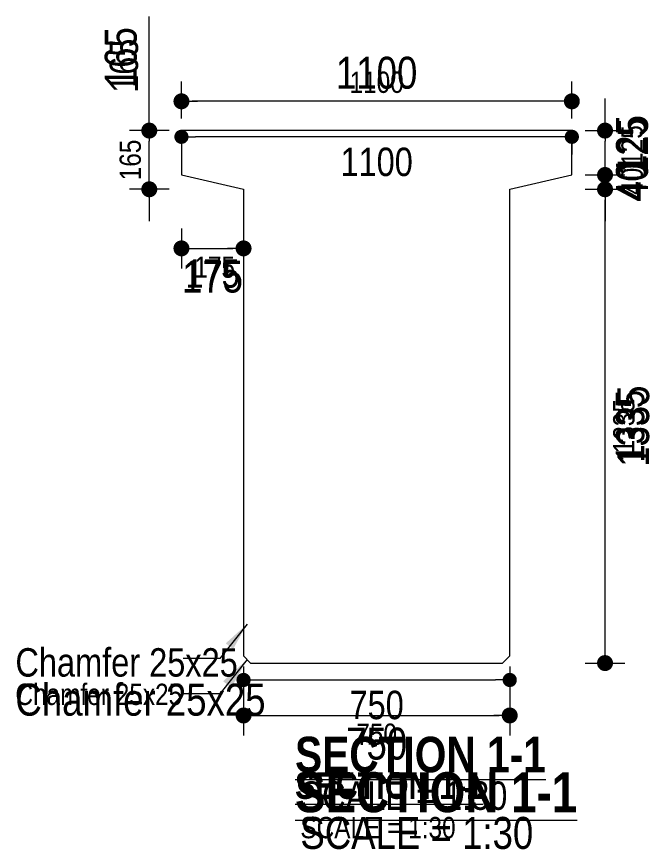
# Model space of a CAD drawing. Header units: millimetres. Extents: x -899 to 143471, y -7850 to 22336.
# Drawn here: x 30429 to 32226, y 822 to 3168 of the extents above; entities that cross this region are included whole.
import ezdxf

# ---------------------------------------------------------------- set-up
doc = ezdxf.new("R2010")
doc.units = ezdxf.units.MM
doc.header["$PDMODE"] = 3
for name, color, linetype, lineweight in [('Bar_Dot', 3, 'Continuous', 15), ('Bar_Dot @ 30', 3, 'Continuous', 15), ('Bar_Dot @ 40', 3, 'Continuous', 15), ('Bar_Dot @ 45', 3, 'Continuous', 15), ('Concrete Out', 4, 'Continuous', 20), ('Dimension', 3, 'Continuous', 9), ('Dimension @ 30', 3, 'Continuous', 9), ('Dimension @ 40', 3, 'Continuous', 9), ('Dimension @ 45', 3, 'Continuous', 9), ('Text_Normal', 7, 'Continuous', 25), ('Text_Normal @ 30', 7, 'Continuous', 25), ('Text_Normal @ 40', 7, 'Continuous', 25), ('Text_Normal @ 45', 7, 'Continuous', 25), ('Text_Title', 1, 'Continuous', 20), ('Text_Title @ 30', 1, 'Continuous', 20), ('Text_Title @ 40', 1, 'Continuous', 20), ('Text_Title @ 45', 1, 'Continuous', 20)]:
    doc.layers.add(name, color=color, linetype=linetype, lineweight=lineweight)
doc.styles.add('SWIS_B_T', font='swisscb.ttf', dxfattribs={"height": 2.5})
doc.styles.add('SWIS_R_N', font='swissc.ttf', dxfattribs={"height": 2})
doc.dimstyles.new('Closed_Arrow', dxfattribs={"dimtxt": 2, "dimasz": 2, "dimexe": 1.25, "dimexo": 0.75, "dimgap": 0.75, "dimtad": 2, "dimdec": 0, "dimzin": 0, "dimdsep": 46, "dimtxsty": 'SWIS_R_N', "dimblk": 'DOT', "dimcen": 0.5, "dimadec": 0, "dimazin": 0, "dimtfac": 1, "dimtdec": 0, "dimtofl": 0, "dimtmove": 0, "dimatfit": 3, "dimfxl": 1.25, "dimfxlon": 1, "dimtolj": 1, "dimtzin": 0, "dimarcsym": 0})
doc.dimstyles.new('Dot_Anno', dxfattribs={"dimtxt": 2, "dimasz": 1, "dimexe": 1.25, "dimexo": 0.75, "dimgap": 0.75, "dimtad": 2, "dimdec": 0, "dimzin": 0, "dimdsep": 46, "dimtxsty": 'SWIS_R_N', "dimblk": 'DOT', "dimcen": 0.5, "dimadec": 0, "dimazin": 0, "dimtfac": 1, "dimtdec": 0, "dimtofl": 0, "dimtmove": 0, "dimatfit": 3, "dimfxl": 1.25, "dimfxlon": 1, "dimtolj": 1, "dimtzin": 0, "dimarcsym": 0})

# ---------------------------------------------------------------- blocks, each defined once
blk = doc.blocks.new('_Dot')
at = {"color": 0, "linetype": 'ByBlock', "lineweight": -2}
blk.add_line((-0.5, 0), (-1, 0), dxfattribs=at)
at = {"color": 0, "linetype": 'ByBlock', "const_width": 0.5}
blk.add_lwpolyline([(-0.25, 0, 1), (0.25, 0, 1)], format="xyb", close=True, dxfattribs=at)
blk = doc.blocks.new('*D740')
at = {"layer": 'Defpoints', "color": 0, "transparency": 16777216}
for p in [(31068.5, 1366.9), (31818.5, 1366.9), (31818.5, 1199.3)]:
    blk.add_point(p, dxfattribs=at)
at = {"layer": 'Dimension', "color": 0, "lineweight": -2, "transparency": 16777216}
for p, q in [((31068.5, 1236.8), (31068.5, 1161.8)), ((31818.5, 1236.8), (31818.5, 1161.8)), ((31098.5, 1199.3), (31788.5, 1199.3))]:
    blk.add_line(p, q, dxfattribs=at)
at = {"layer": 'Dimension', "color": 0, "lineweight": -2, "transparency": 16777216, "xscale": 30, "yscale": 30, "zscale": 30, "rotation": 180}
blk.add_blockref('_Dot', (31068.5, 1199.3), dxfattribs=at)
at = {"layer": 'Dimension', "color": 0, "lineweight": -2, "transparency": 16777216, "xscale": 30, "yscale": 30, "zscale": 30}
blk.add_blockref('_Dot', (31818.5, 1199.3), dxfattribs=at)
at = {"layer": 'Dimension', "color": 0, "transparency": 16777216, "insert": (31443.5, 1146.1), "char_height": 60, "attachment_point": 5, "style": 'SWIS_R_N'}
blk.add_mtext('\\A1;750', dxfattribs=at)
blk = doc.blocks.new('*D741')
at = {"layer": 'Defpoints', "color": 0, "transparency": 16777216}
for p in [(31068.5, 1366.9), (31818.5, 1366.9), (31818.5, 1299.3)]:
    blk.add_point(p, dxfattribs=at)
at = {"layer": 'Dimension', "color": 0, "lineweight": -2, "transparency": 16777216}
for p, q in [((31068.5, 1336.9), (31068.5, 1249.3)), ((31818.5, 1336.9), (31818.5, 1249.3)), ((31108.5, 1299.3), (31778.5, 1299.3))]:
    blk.add_line(p, q, dxfattribs=at)
at = {"layer": 'Dimension', "color": 0, "lineweight": -2, "transparency": 16777216, "xscale": 40, "yscale": 40, "zscale": 40, "rotation": 180}
blk.add_blockref('_Dot', (31068.5, 1299.3), dxfattribs=at)
at = {"layer": 'Dimension', "color": 0, "lineweight": -2, "transparency": 16777216, "xscale": 40, "yscale": 40, "zscale": 40}
blk.add_blockref('_Dot', (31818.5, 1299.3), dxfattribs=at)
at = {"layer": 'Dimension', "color": 0, "transparency": 16777216, "insert": (31443.5, 1228.3), "char_height": 80, "attachment_point": 5, "style": 'SWIS_R_N'}
blk.add_mtext('\\A1;750', dxfattribs=at)
blk = doc.blocks.new('*D742')
at = {"layer": 'Defpoints', "color": 0, "transparency": 16777216}
for p in [(31068.5, 1366.9), (31818.5, 1366.9), (31818.5, 1199.3)]:
    blk.add_point(p, dxfattribs=at)
at = {"layer": 'Dimension', "color": 0, "lineweight": -2, "transparency": 16777216}
for p, q in [((31068.5, 1255.6), (31068.5, 1143.1)), ((31818.5, 1255.6), (31818.5, 1143.1)), ((31113.5, 1199.3), (31773.5, 1199.3))]:
    blk.add_line(p, q, dxfattribs=at)
at = {"layer": 'Dimension', "color": 0, "lineweight": -2, "transparency": 16777216, "xscale": 45, "yscale": 45, "zscale": 45, "rotation": 180}
blk.add_blockref('_Dot', (31068.5, 1199.3), dxfattribs=at)
at = {"layer": 'Dimension', "color": 0, "lineweight": -2, "transparency": 16777216, "xscale": 45, "yscale": 45, "zscale": 45}
blk.add_blockref('_Dot', (31818.5, 1199.3), dxfattribs=at)
at = {"layer": 'Dimension', "color": 0, "transparency": 16777216, "insert": (31443.5, 1119.4), "char_height": 90, "attachment_point": 5, "style": 'SWIS_R_N'}
blk.add_mtext('\\A1;750', dxfattribs=at)
blk = doc.blocks.new('*D744')
at = {"layer": 'Defpoints', "color": 0, "transparency": 16777216}
for p in [(31818.5, 2681.6), (32087, 2681.6), (31798.5, 1346.9)]:
    blk.add_point(p, dxfattribs=at)
at = {"layer": 'Dimension', "color": 0, "lineweight": -2, "transparency": 16777216}
for p, q in [((32049.5, 2681.6), (32124.5, 2681.6)), ((32087, 1376.9), (32087, 2651.6)), ((32049.5, 1346.9), (32124.5, 1346.9))]:
    blk.add_line(p, q, dxfattribs=at)
at = {"layer": 'Dimension', "color": 0, "lineweight": -2, "transparency": 16777216, "xscale": 30, "yscale": 30, "zscale": 30}
for p, rotation in [((32087, 2681.6), 90), ((32087, 1346.9), 270)]:
    blk.add_blockref('_Dot', p, dxfattribs=dict(at, rotation=rotation))
at = {"layer": 'Dimension', "color": 0, "transparency": 16777216, "insert": (32140.3, 2014.2), "char_height": 60, "attachment_point": 5, "rotation": 90, "style": 'SWIS_R_N'}
blk.add_mtext('\\A1;1335', dxfattribs=at)
blk = doc.blocks.new('*D745')
at = {"layer": 'Defpoints', "color": 0, "transparency": 16777216}
for p in [(31818.5, 2681.6), (32087, 2681.6), (31798.5, 1346.9)]:
    blk.add_point(p, dxfattribs=at)
at = {"layer": 'Dimension', "color": 0, "lineweight": -2, "transparency": 16777216}
for p, q in [((32037, 2681.6), (32137, 2681.6)), ((32087, 1386.9), (32087, 2641.6)), ((32037, 1346.9), (32137, 1346.9))]:
    blk.add_line(p, q, dxfattribs=at)
at = {"layer": 'Dimension', "color": 0, "lineweight": -2, "transparency": 16777216, "xscale": 40, "yscale": 40, "zscale": 40}
for p, rotation in [((32087, 2681.6), 90), ((32087, 1346.9), 270)]:
    blk.add_blockref('_Dot', p, dxfattribs=dict(at, rotation=rotation))
at = {"layer": 'Dimension', "color": 0, "transparency": 16777216, "insert": (32158, 2014.2), "char_height": 80, "attachment_point": 5, "rotation": 90, "style": 'SWIS_R_N'}
blk.add_mtext('\\A1;1335', dxfattribs=at)
blk = doc.blocks.new('*D746')
at = {"layer": 'Defpoints', "color": 0, "transparency": 16777216}
for p in [(31818.5, 2681.6), (32087, 2681.6), (31798.5, 1346.9)]:
    blk.add_point(p, dxfattribs=at)
at = {"layer": 'Dimension', "color": 0, "lineweight": -2, "transparency": 16777216}
for p, q in [((32030.7, 2681.6), (32143.2, 2681.6)), ((32087, 1391.9), (32087, 2636.6)), ((32030.7, 1346.9), (32143.2, 1346.9))]:
    blk.add_line(p, q, dxfattribs=at)
at = {"layer": 'Dimension', "color": 0, "lineweight": -2, "transparency": 16777216, "xscale": 45, "yscale": 45, "zscale": 45}
for p, rotation in [((32087, 2681.6), 90), ((32087, 1346.9), 270)]:
    blk.add_blockref('_Dot', p, dxfattribs=dict(at, rotation=rotation))
at = {"layer": 'Dimension', "color": 0, "transparency": 16777216, "insert": (32166.9, 2014.2), "char_height": 90, "attachment_point": 5, "rotation": 90, "style": 'SWIS_R_N'}
blk.add_mtext('\\A1;1335', dxfattribs=at)
blk = doc.blocks.new('*D748')
at = {"layer": 'Defpoints', "color": 0, "transparency": 16777216}
for p in [(31993.5, 2721.9), (32087, 2721.9), (31818.5, 2681.6)]:
    blk.add_point(p, dxfattribs=at)
at = {"layer": 'Dimension', "color": 0, "lineweight": -2, "transparency": 16777216}
for p, q in [((32087, 2751.9), (32087, 2781.9)), ((32049.5, 2721.9), (32124.5, 2721.9)), ((32049.5, 2681.6), (32124.5, 2681.6)), ((32087, 2651.6), (32087, 2621.6))]:
    blk.add_line(p, q, dxfattribs=at)
at = {"layer": 'Dimension', "color": 0, "lineweight": -2, "transparency": 16777216, "xscale": 30, "yscale": 30, "zscale": 30}
for p, rotation in [((32087, 2721.9), 270), ((32087, 2681.6), 90)]:
    blk.add_blockref('_Dot', p, dxfattribs=dict(at, rotation=rotation))
at = {"layer": 'Dimension', "color": 0, "transparency": 16777216, "insert": (32163.6, 2703.8), "char_height": 60, "attachment_point": 5, "rotation": 90, "style": 'SWIS_R_N'}
blk.add_mtext('\\A1;40', dxfattribs=at)
blk = doc.blocks.new('*D749')
at = {"layer": 'Defpoints', "color": 0, "transparency": 16777216}
for p in [(31993.5, 2721.9), (32087, 2721.9), (31818.5, 2681.6)]:
    blk.add_point(p, dxfattribs=at)
at = {"layer": 'Dimension', "color": 0, "lineweight": -2, "transparency": 16777216}
for p, q in [((32087, 2761.9), (32087, 2801.9)), ((32037, 2721.9), (32137, 2721.9)), ((32037, 2681.6), (32137, 2681.6)), ((32087, 2641.6), (32087, 2601.6))]:
    blk.add_line(p, q, dxfattribs=at)
at = {"layer": 'Dimension', "color": 0, "lineweight": -2, "transparency": 16777216, "xscale": 40, "yscale": 40, "zscale": 40}
for p, rotation in [((32087, 2721.9), 270), ((32087, 2681.6), 90)]:
    blk.add_blockref('_Dot', p, dxfattribs=dict(at, rotation=rotation))
at = {"layer": 'Dimension', "color": 0, "transparency": 16777216, "insert": (32163.6, 2703.8), "char_height": 80, "attachment_point": 5, "rotation": 90, "style": 'SWIS_R_N'}
blk.add_mtext('\\A1;40', dxfattribs=at)
blk = doc.blocks.new('*D750')
at = {"layer": 'Defpoints', "color": 0, "transparency": 16777216}
for p in [(31993.5, 2721.9), (32087, 2721.9), (31818.5, 2681.6)]:
    blk.add_point(p, dxfattribs=at)
at = {"layer": 'Dimension', "color": 0, "lineweight": -2, "transparency": 16777216}
for p, q in [((32087, 2766.9), (32087, 2811.9)), ((32030.7, 2721.9), (32143.2, 2721.9)), ((32030.7, 2681.6), (32143.2, 2681.6)), ((32087, 2636.6), (32087, 2591.6))]:
    blk.add_line(p, q, dxfattribs=at)
at = {"layer": 'Dimension', "color": 0, "lineweight": -2, "transparency": 16777216, "xscale": 45, "yscale": 45, "zscale": 45}
for p, rotation in [((32087, 2721.9), 270), ((32087, 2681.6), 90)]:
    blk.add_blockref('_Dot', p, dxfattribs=dict(at, rotation=rotation))
at = {"layer": 'Dimension', "color": 0, "transparency": 16777216, "insert": (32163.6, 2703.8), "char_height": 90, "attachment_point": 5, "rotation": 90, "style": 'SWIS_R_N'}
blk.add_mtext('\\A1;40', dxfattribs=at)
blk = doc.blocks.new('*D752')
at = {"layer": 'Defpoints', "color": 0, "transparency": 16777216}
for p in [(31993.5, 2846.9), (32087, 2846.9), (31993.5, 2721.9)]:
    blk.add_point(p, dxfattribs=at)
at = {"layer": 'Dimension', "color": 0, "lineweight": -2, "transparency": 16777216}
for p, q in [((32049.5, 2846.9), (32124.5, 2846.9)), ((32087, 2751.9), (32087, 2816.9)), ((32049.5, 2721.9), (32124.5, 2721.9))]:
    blk.add_line(p, q, dxfattribs=at)
at = {"layer": 'Dimension', "color": 0, "lineweight": -2, "transparency": 16777216, "xscale": 30, "yscale": 30, "zscale": 30}
for p, rotation in [((32087, 2846.9), 90), ((32087, 2721.9), 270)]:
    blk.add_blockref('_Dot', p, dxfattribs=dict(at, rotation=rotation))
at = {"layer": 'Dimension', "color": 0, "transparency": 16777216, "insert": (32163.6, 2804.8), "char_height": 60, "attachment_point": 5, "rotation": 90, "style": 'SWIS_R_N'}
blk.add_mtext('\\A1;125', dxfattribs=at)
blk = doc.blocks.new('*D753')
at = {"layer": 'Defpoints', "color": 0, "transparency": 16777216}
for p in [(31993.5, 2846.9), (32087, 2846.9), (31993.5, 2721.9)]:
    blk.add_point(p, dxfattribs=at)
at = {"layer": 'Dimension', "color": 0, "lineweight": -2, "transparency": 16777216}
for p, q in [((32087, 2886.9), (32087, 2926.9)), ((32037, 2846.9), (32137, 2846.9)), ((32037, 2721.9), (32137, 2721.9)), ((32087, 2681.9), (32087, 2641.9))]:
    blk.add_line(p, q, dxfattribs=at)
at = {"layer": 'Dimension', "color": 0, "lineweight": -2, "transparency": 16777216, "xscale": 40, "yscale": 40, "zscale": 40}
for p, rotation in [((32087, 2846.9), 270), ((32087, 2721.9), 90)]:
    blk.add_blockref('_Dot', p, dxfattribs=dict(at, rotation=rotation))
at = {"layer": 'Dimension', "color": 0, "transparency": 16777216, "insert": (32163.6, 2804.8), "char_height": 80, "attachment_point": 5, "rotation": 90, "style": 'SWIS_R_N'}
blk.add_mtext('\\A1;125', dxfattribs=at)
blk = doc.blocks.new('*D754')
at = {"layer": 'Defpoints', "color": 0, "transparency": 16777216}
for p in [(31993.5, 2846.9), (32087, 2846.9), (31993.5, 2721.9)]:
    blk.add_point(p, dxfattribs=at)
at = {"layer": 'Dimension', "color": 0, "lineweight": -2, "transparency": 16777216}
for p, q in [((32087, 2891.9), (32087, 2936.9)), ((32030.7, 2846.9), (32143.2, 2846.9)), ((32030.7, 2721.9), (32143.2, 2721.9)), ((32087, 2676.9), (32087, 2631.9))]:
    blk.add_line(p, q, dxfattribs=at)
at = {"layer": 'Dimension', "color": 0, "lineweight": -2, "transparency": 16777216, "xscale": 45, "yscale": 45, "zscale": 45}
for p, rotation in [((32087, 2846.9), 270), ((32087, 2721.9), 90)]:
    blk.add_blockref('_Dot', p, dxfattribs=dict(at, rotation=rotation))
at = {"layer": 'Dimension', "color": 0, "transparency": 16777216, "insert": (32163.6, 2804.8), "char_height": 90, "attachment_point": 5, "rotation": 90, "style": 'SWIS_R_N'}
blk.add_mtext('\\A1;125', dxfattribs=at)
blk = doc.blocks.new('*D756')
at = {"layer": 'Defpoints', "color": 0, "transparency": 16777216}
for p in [(30893.5, 2721.9), (31068.5, 2681.6), (31068.5, 2515.1)]:
    blk.add_point(p, dxfattribs=at)
at = {"layer": 'Dimension', "color": 0, "lineweight": -2, "transparency": 16777216}
for p, q in [((30893.5, 2552.6), (30893.5, 2477.6)), ((31068.5, 2552.6), (31068.5, 2477.6)), ((30923.5, 2515.1), (31038.5, 2515.1))]:
    blk.add_line(p, q, dxfattribs=at)
at = {"layer": 'Dimension', "color": 0, "lineweight": -2, "transparency": 16777216, "xscale": 30, "yscale": 30, "zscale": 30, "rotation": 180}
blk.add_blockref('_Dot', (30893.5, 2515.1), dxfattribs=at)
at = {"layer": 'Dimension', "color": 0, "lineweight": -2, "transparency": 16777216, "xscale": 30, "yscale": 30, "zscale": 30}
blk.add_blockref('_Dot', (31068.5, 2515.1), dxfattribs=at)
at = {"layer": 'Dimension', "color": 0, "transparency": 16777216, "insert": (30987.1, 2461.8), "char_height": 60, "attachment_point": 5, "style": 'SWIS_R_N'}
blk.add_mtext('\\A1;175', dxfattribs=at)
blk = doc.blocks.new('*D757')
at = {"layer": 'Defpoints', "color": 0, "transparency": 16777216}
for p in [(30893.5, 2721.9), (31068.5, 2681.6), (31068.5, 2515.1)]:
    blk.add_point(p, dxfattribs=at)
at = {"layer": 'Dimension', "color": 0, "lineweight": -2, "transparency": 16777216}
for p, q in [((30893.5, 2565.1), (30893.5, 2465.1)), ((31068.5, 2565.1), (31068.5, 2465.1)), ((30933.5, 2515.1), (31028.5, 2515.1))]:
    blk.add_line(p, q, dxfattribs=at)
at = {"layer": 'Dimension', "color": 0, "lineweight": -2, "transparency": 16777216, "xscale": 40, "yscale": 40, "zscale": 40, "rotation": 180}
blk.add_blockref('_Dot', (30893.5, 2515.1), dxfattribs=at)
at = {"layer": 'Dimension', "color": 0, "lineweight": -2, "transparency": 16777216, "xscale": 40, "yscale": 40, "zscale": 40}
blk.add_blockref('_Dot', (31068.5, 2515.1), dxfattribs=at)
at = {"layer": 'Dimension', "color": 0, "transparency": 16777216, "insert": (30981, 2444), "char_height": 80, "attachment_point": 5, "style": 'SWIS_R_N'}
blk.add_mtext('\\A1;175', dxfattribs=at)
blk = doc.blocks.new('*D758')
at = {"layer": 'Defpoints', "color": 0, "transparency": 16777216}
for p in [(30893.5, 2721.9), (31068.5, 2681.6), (31068.5, 2515.1)]:
    blk.add_point(p, dxfattribs=at)
at = {"layer": 'Dimension', "color": 0, "lineweight": -2, "transparency": 16777216}
for p, q in [((30893.5, 2571.3), (30893.5, 2458.8)), ((31068.5, 2571.3), (31068.5, 2458.8)), ((30938.5, 2515.1), (31023.5, 2515.1))]:
    blk.add_line(p, q, dxfattribs=at)
at = {"layer": 'Dimension', "color": 0, "lineweight": -2, "transparency": 16777216, "xscale": 45, "yscale": 45, "zscale": 45, "rotation": 180}
blk.add_blockref('_Dot', (30893.5, 2515.1), dxfattribs=at)
at = {"layer": 'Dimension', "color": 0, "lineweight": -2, "transparency": 16777216, "xscale": 45, "yscale": 45, "zscale": 45}
blk.add_blockref('_Dot', (31068.5, 2515.1), dxfattribs=at)
at = {"layer": 'Dimension', "color": 0, "transparency": 16777216, "insert": (30981, 2435.1), "char_height": 90, "attachment_point": 5, "style": 'SWIS_R_N'}
blk.add_mtext('\\A1;175', dxfattribs=at)
blk = doc.blocks.new('*D760')
at = {"layer": 'Defpoints', "color": 0, "transparency": 16777216}
for p in [(30802.9, 2846.9), (30893.5, 2846.9), (31068.5, 2681.6)]:
    blk.add_point(p, dxfattribs=at)
at = {"layer": 'Dimension', "color": 0, "lineweight": -2, "transparency": 16777216}
for p, q in [((30840.4, 2846.9), (30765.4, 2846.9)), ((30802.9, 2711.6), (30802.9, 2816.9)), ((30840.4, 2681.6), (30765.4, 2681.6))]:
    blk.add_line(p, q, dxfattribs=at)
at = {"layer": 'Dimension', "color": 0, "lineweight": -2, "transparency": 16777216, "xscale": 30, "yscale": 30, "zscale": 30}
for p, rotation in [((30802.9, 2846.9), 90), ((30802.9, 2681.6), 270)]:
    blk.add_blockref('_Dot', p, dxfattribs=dict(at, rotation=rotation))
at = {"layer": 'Dimension', "color": 0, "transparency": 16777216, "insert": (30749.6, 2764.2), "char_height": 60, "attachment_point": 5, "rotation": 90, "style": 'SWIS_R_N'}
blk.add_mtext('\\A1;165', dxfattribs=at)
blk = doc.blocks.new('*D761')
at = {"layer": 'Defpoints', "color": 0, "transparency": 16777216}
for p in [(30802.9, 2846.9), (30893.5, 2846.9), (31068.5, 2681.6)]:
    blk.add_point(p, dxfattribs=at)
at = {"layer": 'Dimension', "color": 0, "lineweight": -2, "transparency": 16777216}
for p, q in [((30802.9, 2886.9), (30802.9, 3132.2)), ((30852.9, 2846.9), (30752.9, 2846.9)), ((30852.9, 2681.6), (30752.9, 2681.6)), ((30802.9, 2641.6), (30802.9, 2601.6))]:
    blk.add_line(p, q, dxfattribs=at)
at = {"layer": 'Dimension', "color": 0, "lineweight": -2, "transparency": 16777216, "xscale": 40, "yscale": 40, "zscale": 40}
for p, rotation in [((30802.9, 2846.9), 270), ((30802.9, 2681.6), 90)]:
    blk.add_blockref('_Dot', p, dxfattribs=dict(at, rotation=rotation))
at = {"layer": 'Dimension', "color": 0, "transparency": 16777216, "insert": (30731.9, 3029.6), "char_height": 80, "attachment_point": 5, "rotation": 90, "style": 'SWIS_R_N'}
blk.add_mtext('\\A1;165', dxfattribs=at)
blk = doc.blocks.new('*D762')
at = {"layer": 'Defpoints', "color": 0, "transparency": 16777216}
for p in [(30802.9, 2846.9), (30893.5, 2846.9), (31068.5, 2681.6)]:
    blk.add_point(p, dxfattribs=at)
at = {"layer": 'Dimension', "color": 0, "lineweight": -2, "transparency": 16777216}
for p, q in [((30802.9, 2891.9), (30802.9, 3167.9)), ((30859.2, 2846.9), (30746.7, 2846.9)), ((30859.2, 2681.6), (30746.7, 2681.6)), ((30802.9, 2636.6), (30802.9, 2591.6))]:
    blk.add_line(p, q, dxfattribs=at)
at = {"layer": 'Dimension', "color": 0, "lineweight": -2, "transparency": 16777216, "xscale": 45, "yscale": 45, "zscale": 45}
for p, rotation in [((30802.9, 2846.9), 270), ((30802.9, 2681.6), 90)]:
    blk.add_blockref('_Dot', p, dxfattribs=dict(at, rotation=rotation))
at = {"layer": 'Dimension', "color": 0, "transparency": 16777216, "insert": (30723, 3052.4), "char_height": 90, "attachment_point": 5, "rotation": 90, "style": 'SWIS_R_N'}
blk.add_mtext('\\A1;165', dxfattribs=at)
blk = doc.blocks.new('*D764')
at = {"layer": 'Defpoints', "color": 0, "transparency": 16777216}
for p in [(30893.5, 2929.4), (30893.5, 2846.9), (31993.5, 2846.9)]:
    blk.add_point(p, dxfattribs=at)
at = {"layer": 'Dimension', "color": 0, "lineweight": -2, "transparency": 16777216}
for p, q in [((30893.5, 2891.9), (30893.5, 2966.9)), ((31993.5, 2891.9), (31993.5, 2966.9)), ((31963.5, 2929.4), (30923.5, 2929.4))]:
    blk.add_line(p, q, dxfattribs=at)
at = {"layer": 'Dimension', "color": 0, "lineweight": -2, "transparency": 16777216, "xscale": 30, "yscale": 30, "zscale": 30, "rotation": 180}
blk.add_blockref('_Dot', (30893.5, 2929.4), dxfattribs=at)
at = {"layer": 'Dimension', "color": 0, "lineweight": -2, "transparency": 16777216, "xscale": 30, "yscale": 30, "zscale": 30}
blk.add_blockref('_Dot', (31993.5, 2929.4), dxfattribs=at)
at = {"layer": 'Dimension', "color": 0, "transparency": 16777216, "insert": (31443.5, 2982.7), "char_height": 60, "attachment_point": 5, "style": 'SWIS_R_N'}
blk.add_mtext('\\A1;1100', dxfattribs=at)
blk = doc.blocks.new('*D765')
at = {"layer": 'Defpoints', "color": 0, "transparency": 16777216}
for p in [(30893.5, 2846.9), (31993.5, 2846.9), (30893.5, 2829.4)]:
    blk.add_point(p, dxfattribs=at)
at = {"layer": 'Dimension', "color": 0, "lineweight": -2, "transparency": 16777216}
for p, q in [((30893.5, 2829.4), (30893.5, 2779.4)), ((31953.5, 2829.4), (30933.5, 2829.4)), ((31993.5, 2829.4), (31993.5, 2779.4))]:
    blk.add_line(p, q, dxfattribs=at)
at = {"layer": 'Dimension', "color": 0, "lineweight": -2, "transparency": 16777216, "xscale": 40, "yscale": 40, "zscale": 40, "rotation": 180}
blk.add_blockref('_Dot', (30893.5, 2829.4), dxfattribs=at)
at = {"layer": 'Dimension', "color": 0, "lineweight": -2, "transparency": 16777216, "xscale": 40, "yscale": 40, "zscale": 40}
blk.add_blockref('_Dot', (31993.5, 2829.4), dxfattribs=at)
at = {"layer": 'Dimension', "color": 0, "transparency": 16777216, "insert": (31443.5, 2758.3), "char_height": 80, "attachment_point": 5, "style": 'SWIS_R_N'}
blk.add_mtext('\\A1;1100', dxfattribs=at)
blk = doc.blocks.new('*D766')
at = {"layer": 'Defpoints', "color": 0, "transparency": 16777216}
for p in [(30893.5, 2929.4), (30893.5, 2846.9), (31993.5, 2846.9)]:
    blk.add_point(p, dxfattribs=at)
at = {"layer": 'Dimension', "color": 0, "lineweight": -2, "transparency": 16777216}
for p, q in [((30893.5, 2880.7), (30893.5, 2985.6)), ((31993.5, 2880.7), (31993.5, 2985.6)), ((31948.5, 2929.4), (30938.5, 2929.4))]:
    blk.add_line(p, q, dxfattribs=at)
at = {"layer": 'Dimension', "color": 0, "lineweight": -2, "transparency": 16777216, "xscale": 45, "yscale": 45, "zscale": 45, "rotation": 180}
blk.add_blockref('_Dot', (30893.5, 2929.4), dxfattribs=at)
at = {"layer": 'Dimension', "color": 0, "lineweight": -2, "transparency": 16777216, "xscale": 45, "yscale": 45, "zscale": 45}
blk.add_blockref('_Dot', (31993.5, 2929.4), dxfattribs=at)
at = {"layer": 'Dimension', "color": 0, "transparency": 16777216, "insert": (31443.5, 3009.3), "char_height": 90, "attachment_point": 5, "style": 'SWIS_R_N'}
blk.add_mtext('\\A1;1100', dxfattribs=at)
blk = doc.blocks.new('*U951')
at = {"layer": 'Text_Title @ 30', "insert": (31213.6, 1039.3), "char_height": 75, "attachment_point": 1, "style": 'SWIS_B_T'}
blk.add_mtext_dynamic_manual_height_columns('{\\LSECTION 1-1}', width=684.041, gutter_width=412.5, heights=[0], dxfattribs=at)
at = {"layer": 'Text_Title @ 40', "insert": (31213.6, 1139.3), "char_height": 100, "attachment_point": 1, "style": 'SWIS_B_T'}
blk.add_mtext_dynamic_manual_height_columns('{\\LSECTION 1-1}', width=912.054, gutter_width=550, heights=[0], dxfattribs=at)
at = {"layer": 'Text_Title @ 45', "insert": (31213.6, 1039.3), "char_height": 112.5, "attachment_point": 1, "style": 'SWIS_B_T'}
blk.add_mtext_dynamic_manual_height_columns('{\\LSECTION 1-1}', width=1026.061, gutter_width=618.7, heights=[0], dxfattribs=at)
blk = doc.blocks.new('*U952')
at = {"layer": 'Text_Normal @ 30', "insert": (31228.6, 913.4), "char_height": 60, "attachment_point": 1, "style": 'SWIS_R_N'}
blk.add_mtext_dynamic_manual_height_columns('SCALE = 1:30', width=1077.38, gutter_width=300, heights=[0], dxfattribs=at)
at = {"layer": 'Text_Normal @ 40', "insert": (31228.6, 1013.4), "char_height": 80, "attachment_point": 1, "style": 'SWIS_R_N'}
blk.add_mtext_dynamic_manual_height_columns('SCALE = 1:30', width=1436.507, gutter_width=400, heights=[0], dxfattribs=at)
at = {"layer": 'Text_Normal @ 45', "insert": (31228.6, 913.4), "char_height": 90, "attachment_point": 1, "style": 'SWIS_R_N'}
blk.add_mtext_dynamic_manual_height_columns('SCALE = 1:30', width=1616.07, gutter_width=450, heights=[0], dxfattribs=at)
blk = doc.blocks.new('*U1054')
at = {"layer": 'Bar_Dot @ 30', "insert": (30425.7, 1288.8), "char_height": 60, "attachment_point": 1, "style": 'SWIS_R_N'}
blk.add_mtext_dynamic_manual_height_columns('Chamfer 25x25', width=800.16, gutter_width=300, heights=[0], dxfattribs=at)
at = {"layer": 'Bar_Dot @ 40', "insert": (30425.7, 1388.8), "char_height": 80, "attachment_point": 1, "style": 'SWIS_R_N'}
blk.add_mtext_dynamic_manual_height_columns('Chamfer 25x25', width=1066.88, gutter_width=400, heights=[0], dxfattribs=at)
at = {"layer": 'Bar_Dot @ 45', "insert": (30425.7, 1288.8), "char_height": 90, "attachment_point": 1, "style": 'SWIS_R_N'}
blk.add_mtext_dynamic_manual_height_columns('Chamfer 25x25', width=1200.24, gutter_width=450, heights=[0], dxfattribs=at)
blk = doc.blocks.new('*U944')
at = {"layer": 'Dimension @ 30'}
dim = blk.add_linear_dim(base=(31818.5, 1199.3), p1=(31068.5, 1366.9), p2=(31818.5, 1366.9), dimstyle='Dot_Anno', override={"dimscale": 30, "dimtix": 0, "dimtofl": 0, "dimtmove": 0, "dimatfit": 1}, dxfattribs=at)
dim.commit()
dim.dimension.update_dxf_attribs({"geometry": '*D740', "text_midpoint": (31443.5, 1146.1)})
at = {"layer": 'Dimension @ 40'}
dim = blk.add_linear_dim(base=(31818.5, 1299.3), p1=(31068.5, 1366.9), p2=(31818.5, 1366.9), dimstyle='Dot_Anno', override={"dimscale": 40, "dimtix": 0, "dimtofl": 0, "dimtmove": 0, "dimatfit": 1}, dxfattribs=at)
dim.commit()
dim.dimension.update_dxf_attribs({"geometry": '*D741', "text_midpoint": (31443.5, 1228.3)})
at = {"layer": 'Dimension @ 45'}
dim = blk.add_linear_dim(base=(31818.5, 1199.3), p1=(31068.5, 1366.9), p2=(31818.5, 1366.9), dimstyle='Dot_Anno', override={"dimscale": 45, "dimtix": 0, "dimtofl": 0, "dimtmove": 0, "dimatfit": 1}, dxfattribs=at)
dim.commit()
dim.dimension.update_dxf_attribs({"geometry": '*D742', "text_midpoint": (31443.5, 1119.4)})
blk = doc.blocks.new('*U945')
at = {"layer": 'Dimension @ 30'}
dim = blk.add_linear_dim(base=(32087, 2681.6), p1=(31798.5, 1346.9), p2=(31818.5, 2681.6), angle=90, dimstyle='Dot_Anno', override={"dimscale": 30, "dimdec": 0, "dimtix": 0, "dimtofl": 0, "dimtmove": 0, "dimatfit": 1}, dxfattribs=at)
dim.commit()
dim.dimension.update_dxf_attribs({"geometry": '*D744', "text_midpoint": (32140.3, 2014.2)})
at = {"layer": 'Dimension @ 40'}
dim = blk.add_linear_dim(base=(32087, 2681.6), p1=(31798.5, 1346.9), p2=(31818.5, 2681.6), angle=90, dimstyle='Dot_Anno', override={"dimscale": 40, "dimdec": 0, "dimtix": 0, "dimtofl": 0, "dimtmove": 0, "dimatfit": 1}, dxfattribs=at)
dim.commit()
dim.dimension.update_dxf_attribs({"geometry": '*D745', "text_midpoint": (32158, 2014.2)})
at = {"layer": 'Dimension @ 45'}
dim = blk.add_linear_dim(base=(32087, 2681.6), p1=(31798.5, 1346.9), p2=(31818.5, 2681.6), angle=90, dimstyle='Dot_Anno', override={"dimscale": 45, "dimdec": 0, "dimtix": 0, "dimtofl": 0, "dimtmove": 0, "dimatfit": 1}, dxfattribs=at)
dim.commit()
dim.dimension.update_dxf_attribs({"geometry": '*D746', "text_midpoint": (32166.9, 2014.2)})
blk = doc.blocks.new('*U946')
at = {"layer": 'Dimension @ 30'}
dim = blk.add_linear_dim(base=(32087, 2721.9), p1=(31818.5, 2681.6), p2=(31993.5, 2721.9), angle=90, dimstyle='Dot_Anno', override={"dimscale": 30, "dimtix": 0, "dimtofl": 0, "dimtmove": 2, "dimatfit": 1}, dxfattribs=at)
dim.commit()
dim.dimension.update_dxf_attribs({"geometry": '*D748', "text_midpoint": (32163.6, 2703.8), "dimtype": 128})
at = {"layer": 'Dimension @ 40'}
dim = blk.add_linear_dim(base=(32087, 2721.9), p1=(31818.5, 2681.6), p2=(31993.5, 2721.9), angle=90, dimstyle='Dot_Anno', override={"dimscale": 40, "dimtix": 0, "dimtofl": 0, "dimtmove": 2, "dimatfit": 1}, dxfattribs=at)
dim.commit()
dim.dimension.update_dxf_attribs({"geometry": '*D749', "text_midpoint": (32163.6, 2703.8), "dimtype": 128})
at = {"layer": 'Dimension @ 45'}
dim = blk.add_linear_dim(base=(32087, 2721.9), p1=(31818.5, 2681.6), p2=(31993.5, 2721.9), angle=90, dimstyle='Dot_Anno', override={"dimscale": 45, "dimtix": 0, "dimtofl": 0, "dimtmove": 2, "dimatfit": 1}, dxfattribs=at)
dim.commit()
dim.dimension.update_dxf_attribs({"geometry": '*D750', "text_midpoint": (32163.6, 2703.8), "dimtype": 128})
blk = doc.blocks.new('*U947')
at = {"layer": 'Dimension @ 30'}
dim = blk.add_linear_dim(base=(32087, 2846.9), p1=(31993.5, 2721.9), p2=(31993.5, 2846.9), angle=90, dimstyle='Dot_Anno', override={"dimscale": 30, "dimtix": 0, "dimtofl": 0, "dimtmove": 2, "dimatfit": 1}, dxfattribs=at)
dim.commit()
dim.dimension.update_dxf_attribs({"geometry": '*D752', "text_midpoint": (32163.6, 2804.8), "dimtype": 128})
at = {"layer": 'Dimension @ 40'}
dim = blk.add_linear_dim(base=(32087, 2846.9), p1=(31993.5, 2721.9), p2=(31993.5, 2846.9), angle=90, dimstyle='Dot_Anno', override={"dimscale": 40, "dimtix": 0, "dimtofl": 0, "dimtmove": 2, "dimatfit": 1}, dxfattribs=at)
dim.commit()
dim.dimension.update_dxf_attribs({"geometry": '*D753', "text_midpoint": (32163.6, 2804.8), "dimtype": 128})
at = {"layer": 'Dimension @ 45'}
dim = blk.add_linear_dim(base=(32087, 2846.9), p1=(31993.5, 2721.9), p2=(31993.5, 2846.9), angle=90, dimstyle='Dot_Anno', override={"dimscale": 45, "dimtix": 0, "dimtofl": 0, "dimtmove": 2, "dimatfit": 1}, dxfattribs=at)
dim.commit()
dim.dimension.update_dxf_attribs({"geometry": '*D754', "text_midpoint": (32163.6, 2804.8), "dimtype": 128})
blk = doc.blocks.new('*U948')
at = {"layer": 'Dimension @ 30'}
dim = blk.add_linear_dim(base=(31068.5, 2515.1), p1=(30893.5, 2721.9), p2=(31068.5, 2681.6), dimstyle='Dot_Anno', override={"dimscale": 30, "dimtix": 0, "dimtofl": 0, "dimtmove": 0, "dimatfit": 1}, dxfattribs=at)
dim.commit()
dim.dimension.update_dxf_attribs({"geometry": '*D756', "text_midpoint": (30987.1, 2515.1), "dimtype": 128})
at = {"layer": 'Dimension @ 40'}
dim = blk.add_linear_dim(base=(31068.5, 2515.1), p1=(30893.5, 2721.9), p2=(31068.5, 2681.6), dimstyle='Dot_Anno', override={"dimscale": 40, "dimtix": 0, "dimtofl": 0, "dimtmove": 0, "dimatfit": 1}, dxfattribs=at)
dim.commit()
dim.dimension.update_dxf_attribs({"geometry": '*D757', "text_midpoint": (30981, 2515.1), "dimtype": 128})
at = {"layer": 'Dimension @ 45'}
dim = blk.add_linear_dim(base=(31068.5, 2515.1), p1=(30893.5, 2721.9), p2=(31068.5, 2681.6), dimstyle='Dot_Anno', override={"dimscale": 45, "dimtix": 0, "dimtofl": 0, "dimtmove": 0, "dimatfit": 1}, dxfattribs=at)
dim.commit()
dim.dimension.update_dxf_attribs({"geometry": '*D758', "text_midpoint": (30981, 2515.1), "dimtype": 128})
blk = doc.blocks.new('*U949')
at = {"layer": 'Dimension @ 30'}
dim = blk.add_linear_dim(base=(30802.9, 2846.9), p1=(31068.5, 2681.6), p2=(30893.5, 2846.9), angle=90, dimstyle='Dot_Anno', override={"dimscale": 30, "dimdec": 0, "dimtix": 0, "dimtofl": 0, "dimtmove": 0, "dimatfit": 1}, dxfattribs=at)
dim.commit()
dim.dimension.update_dxf_attribs({"geometry": '*D760', "text_midpoint": (30749.6, 2764.2)})
at = {"layer": 'Dimension @ 40'}
dim = blk.add_linear_dim(base=(30802.9, 2846.9), p1=(31068.5, 2681.6), p2=(30893.5, 2846.9), angle=90, dimstyle='Dot_Anno', override={"dimscale": 40, "dimdec": 0, "dimtix": 0, "dimtofl": 0, "dimtmove": 0, "dimatfit": 1}, dxfattribs=at)
dim.commit()
dim.dimension.update_dxf_attribs({"geometry": '*D761', "text_midpoint": (30731.9, 3029.6)})
at = {"layer": 'Dimension @ 45'}
dim = blk.add_linear_dim(base=(30802.9, 2846.9), p1=(31068.5, 2681.6), p2=(30893.5, 2846.9), angle=90, dimstyle='Dot_Anno', override={"dimscale": 45, "dimdec": 0, "dimtix": 0, "dimtofl": 0, "dimtmove": 0, "dimatfit": 1}, dxfattribs=at)
dim.commit()
dim.dimension.update_dxf_attribs({"geometry": '*D762', "text_midpoint": (30723, 3052.4)})
blk = doc.blocks.new('*U950')
at = {"layer": 'Dimension @ 30'}
dim = blk.add_linear_dim(base=(30893.5, 2929.4), p1=(31993.5, 2846.9), p2=(30893.5, 2846.9), dimstyle='Dot_Anno', override={"dimscale": 30, "dimtix": 0, "dimtofl": 0, "dimtmove": 0, "dimatfit": 1}, dxfattribs=at)
dim.commit()
dim.dimension.update_dxf_attribs({"geometry": '*D764', "text_midpoint": (31443.5, 2982.7)})
at = {"layer": 'Dimension @ 40'}
dim = blk.add_linear_dim(base=(30893.5, 2829.4), p1=(31993.5, 2846.9), p2=(30893.5, 2846.9), dimstyle='Dot_Anno', override={"dimscale": 40, "dimtix": 0, "dimtofl": 0, "dimtmove": 0, "dimatfit": 1}, dxfattribs=at)
dim.commit()
dim.dimension.update_dxf_attribs({"geometry": '*D765', "text_midpoint": (31443.5, 2758.3)})
at = {"layer": 'Dimension @ 45'}
dim = blk.add_linear_dim(base=(30893.5, 2929.4), p1=(31993.5, 2846.9), p2=(30893.5, 2846.9), dimstyle='Dot_Anno', override={"dimscale": 45, "dimtix": 0, "dimtofl": 0, "dimtmove": 0, "dimatfit": 1}, dxfattribs=at)
dim.commit()
dim.dimension.update_dxf_attribs({"geometry": '*D766', "text_midpoint": (31443.5, 3009.3)})
blk = doc.blocks.new('*U1053')
at = {"layer": 'Bar_Dot @ 30'}
blk.add_leader([(31078.5, 1356.9), (31001.4, 1260.1), (30898.8, 1260.1)], dimstyle='Closed_Arrow', override={"dimscale": 30, "dimgap": 0.75, "dimtad": 0}, dxfattribs=at)
at = {"layer": 'Bar_Dot @ 40'}
blk.add_leader([(31078.5, 1456.9), (31001.4, 1360.1), (30898.8, 1360.1)], dimstyle='Closed_Arrow', override={"dimscale": 40, "dimgap": 0.75, "dimtad": 0}, dxfattribs=at)
at = {"layer": 'Bar_Dot @ 45'}
blk.add_leader([(31078.5, 1356.9), (31001.4, 1260.1), (30898.8, 1260.1)], dimstyle='Closed_Arrow', override={"dimscale": 45, "dimgap": 0.75, "dimtad": 0}, dxfattribs=at)

msp = doc.modelspace()

# ---------------------------------------------------------------- linework, layer by layer
at = {"layer": 'Concrete Out'}
msp.add_lwpolyline([(31068.5, 2681.6), (31068.5, 1366.9), (31088.5, 1346.9), (31798.5, 1346.9), (31818.5, 1366.9), (31818.5, 2681.6), (31993.5, 2721.9), (31993.5, 2846.9), (30893.5, 2846.9), (30893.5, 2721.9)], close=True, dxfattribs=at)

# ---------------------------------------------------------------- block references
at = {"layer": 'Bar_Dot'}
for name in ['*U1053', '*U1054']:
    msp.add_blockref(name, (0, 0), dxfattribs=at)
at = {"layer": 'Dimension'}
for name in ['*U949', '*U950', '*U947', '*U946', '*U948', '*U945', '*U944']:
    msp.add_blockref(name, (0, 0), dxfattribs=at)
at = {"layer": 'Text_Normal'}
msp.add_blockref('*U952', (0, 0), dxfattribs=at)
at = {"layer": 'Text_Title'}
msp.add_blockref('*U951', (0, 0), dxfattribs=at)

doc.saveas('drawing.dxf')
